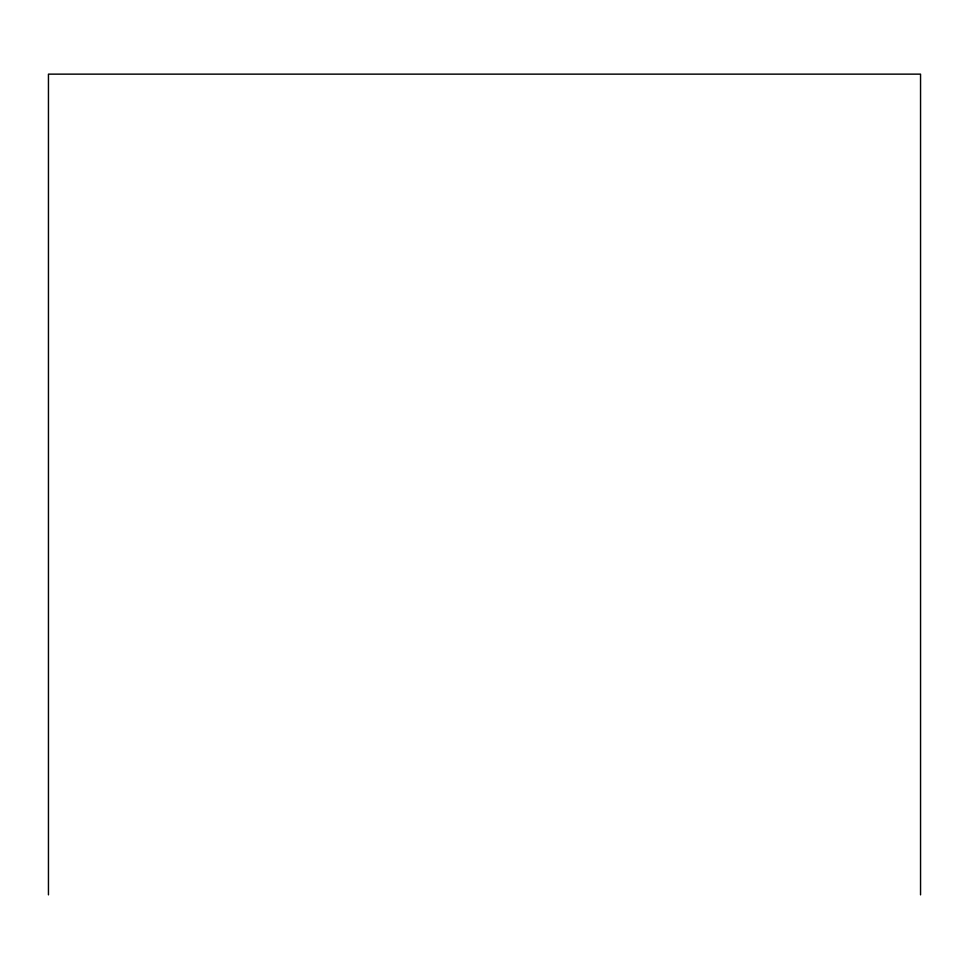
<?xml version="1.0" encoding="UTF-8"?>
<svg xmlns="http://www.w3.org/2000/svg" width="969" height="969" viewBox="0 0 969 969"><rect width="100%" height="100%" fill="white"/><g stroke="black" fill="none" stroke-linecap="round" stroke-linejoin="round"><path stroke-width="1.45" d="M920.55 894.859L920.55 74.141L48.45 74.141L48.45 894.859"/></g></svg>
